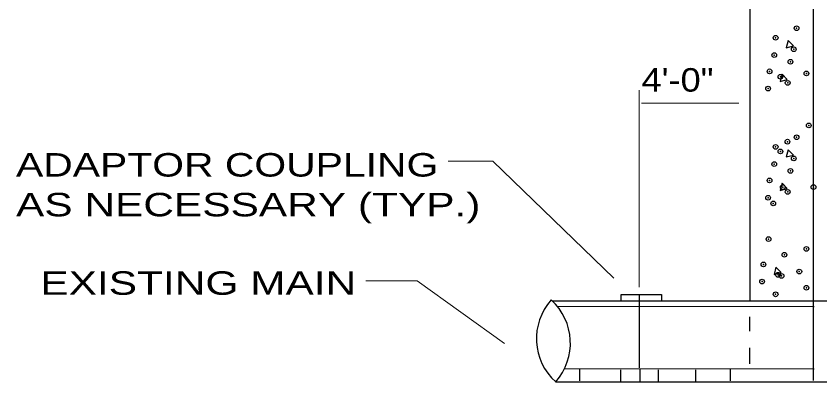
# Model space of a CAD drawing. Extents: x -67503 to 74262, y -57387 to 43659.
# Drawn here: x -61819 to -24401, y -24895 to -7851 of the extents above; entities that cross this region are included whole.
import ezdxf

# ---------------------------------------------------------------- set-up
doc = ezdxf.new("R2010")
doc.units = 0
doc.header["$LTSCALE"] = 440
doc.header["$PDMODE"] = 32
doc.header["$PDSIZE"] = 220
doc.layers.add('1', color=7, linetype='Continuous', lineweight=25)

msp = doc.modelspace()

# ---------------------------------------------------------------- linework, layer by layer
at = {"layer": '1'}
for p, q in [((-24703.2, -24835.2), (-24703.2, 6059.1)), ((-27662.4, 5590.7), (-27662.4, -21079)), ((-33654.5, -21124.8), (-33654.5, -20826.2)), ((-32814.4, -20837.1), (-32814.4, -24243.6)), ((-36854.2, -21122.9), (15954.1, -21122.9)), ((-36629.8, -21370.9), (-24675.5, -21378.2)), ((-27677.4, -21865.2), (-27677.4, -22522.7)), ((-27671.9, -23311.9), (-27671.9, -24054.8)), ((-36286.9, -24275.8), (-24664.9, -24279.2)), ((-35584.8, -24317.5), (-35584.8, -24845.1)), ((-32787, -24278.3), (-32787, -24893.5)), ((-28585.2, -24320.4), (-28585.2, -24848)), ((-33689.4, -24327.1), (-33689.4, -24854.8)), ((-31923.4, -24333.3), (-31923.4, -24860.9)), ((-30200.4, -24331.1), (-30200.4, -24858.7)), ((-36707.6, -24893.5), (16143.1, -24893.5))]:
    msp.add_line(p, q, dxfattribs=at)
at = {"layer": '1', "lineweight": 13}
for p, q in [((-32814.4, -11307.5), (-32814.4, -20486.4)), ((-32710.2, -11914.6), (-28177, -11914.6)), ((-43141.8, -20178), (-45538.7, -20178)), ((-39083.4, -23097), (-43141.8, -20178))]:
    msp.add_line(p, q, dxfattribs=at)
at = {"layer": '1'}
for points in [[(-25876.9, -8996.6), (-25968.4, -9329.4), (-25634.4, -9242.2)], [(-26161.5, -10560.3), (-26253, -10893.1), (-25919, -10805.9)], [(-25876.9, -14078.6), (-25968.4, -14411.4), (-25634.4, -14324.2)], [(-26161.5, -15642.3), (-26253, -15975.1), (-25919, -15887.9)], [(-26446.1, -19551.5), (-26537.6, -19884.4), (-26203.6, -19797.2)]]:
    msp.add_lwpolyline(points, close=True, dxfattribs=at)
at = {"layer": '1', "lineweight": 13}
msp.add_lwpolyline([(-33994.8, -20056.1), (-39627.8, -14610.8), (-41710, -14610.8)], dxfattribs=at)
at = {"layer": '1'}
msp.add_lwpolyline([(-33654.5, -20826.2), (-31776, -20826.2), (-31776, -21123.2)], dxfattribs=at)
for centre, major_axis, start_param, end_param in [((-34876.5, -22877.6), (2720.3, 0), 2.4145451, 3.9768622), ((-38739.6, -23086.3), (2723.9, 0), 0.8338151, 0.8338352), ((-38739.6, -23086.3), (2723.9, 0), 5.5578486, 7.1170005)]:
    msp.add_ellipse(centre, major_axis=major_axis, ratio=0.99995, start_param=start_param, end_param=end_param, dxfattribs=at)
for p in [(-25486.9, -8416.3), (-26461.9, -8862.7), (-25616.9, -9398.3), (-26526.9, -9666.1), (-25771.5, -9980), (-26746.5, -10426.3), (-25030.3, -10525.4), (-26241.7, -10676.7), (-26811.5, -11229.8), (-25901.5, -10962), (-24920.1, -12945.9), (-25486.9, -13498.3), (-26461.9, -13944.7), (-25911.3, -13702.3), (-26241.7, -14156.2), (-25616.9, -14480.3), (-26526.9, -14748.1), (-25771.5, -15062), (-26746.5, -15508.4), (-26131.6, -15820.3), (-24699.9, -15820.3), (-25901.5, -16044), (-26811.5, -16311.8), (-26572.1, -16576.7), (-26792.3, -18240.8), (-25030.3, -18694.7), (-26056.1, -18971.2), (-27031.1, -19417.6), (-26351.8, -19904.9), (-25360.7, -19753.6), (-27096.1, -20221.1), (-26186.1, -19953.3), (-25030.3, -20510.1), (-26461.9, -20812.6)]:
    msp.add_point(p, dxfattribs=at)

# ---------------------------------------------------------------- texts
for s, width, p in [('4\'-0"', 1.15, (-32704.4, -11371.4)), (' ADAPTOR COUPLING', 1.3, (-62350.1, -15327.4)), (' AS NECESSARY (TYP.)', 1.35, (-62371.3, -17180.9)), ('EXISTING MAIN', 1.35, (-60688.6, -20834.9))]:
    msp.add_text(s, height=1094, dxfattribs=dict(at, width=width)).set_placement(p)

doc.saveas('drawing.dxf')
